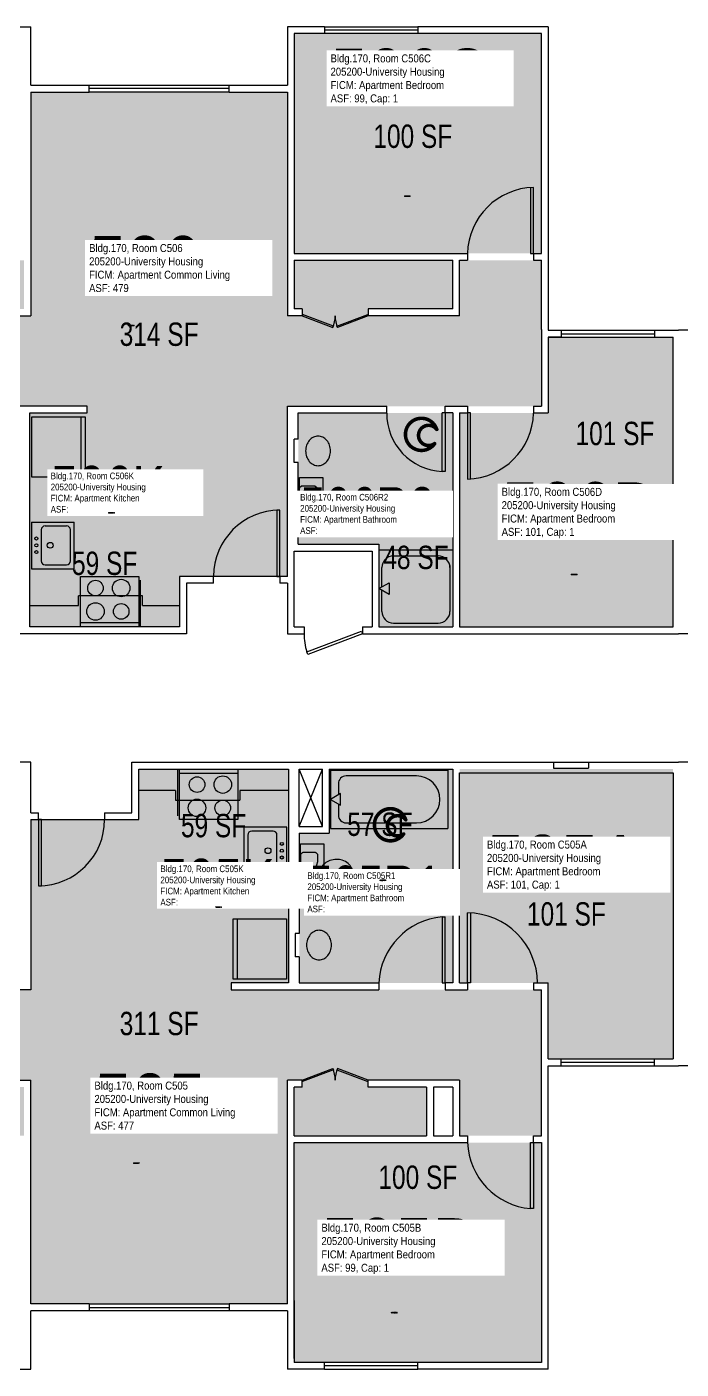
# Model space of a CAD drawing. Header units: inches. Extents: x -88 to 3164, y -86 to 1653.
# Drawn here: x 1676 to 2012, y -52 to 638 of the extents above; entities that cross this region are included whole.
import ezdxf
from ezdxf.enums import TextEntityAlignment as Align

# ---------------------------------------------------------------- set-up
doc = ezdxf.new("R2010")
doc.units = ezdxf.units.IN
doc.header["$LTSCALE"] = 10
doc.header["$MEASUREMENT"] = 0
doc.layers.get('0').update_dxf_attribs({"linetype": 'CONTINUOUS'})
for name, color, linetype in [('A-DOOR', 2, 'CONTINUOUS'), ('A-FLOR', 3, 'CONTINUOUS'), ('A-GLAZ', 1, 'CONTINUOUS'), ('A-IDEN-ICON', 4, 'CONTINUOUS'), ('A-IDEN-RNUM', 7, 'CONTINUOUS'), ('A-IDEN-SNUM', 4, 'CONTINUOUS'), ('A-IDEN-VNUM', 4, 'CONTINUOUS'), ('A-WALL', 5, 'CONTINUOUS'), ('AREA-TEXT', 3, 'CONTINUOUS'), ('P-SANR-FIXT', 2, 'CONTINUOUS'), ('Rooms-Category-Color', 7, 'CONTINUOUS'), ('Rooms-College-Color', 7, 'CONTINUOUS'), ('Rooms-Department-Color', 7, 'CONTINUOUS'), ('Rooms-Division-Color', 7, 'CONTINUOUS'), ('Rooms-Information', 7, 'CONTINUOUS')]:
    doc.layers.add(name, color=color, linetype=linetype)
doc.styles.add('CP_AREA', font='arial.ttf', dxfattribs={"height": 15})
doc.styles.add('CP_ROOMVNUMBER', font='arial.ttf', dxfattribs={"width": 0.85, "height": 0.075})
doc.styles.add('ROOMSNUMBER', font='TXT.SHX', dxfattribs={"height": 1})

# ---------------------------------------------------------------- blocks, each defined once
blk = doc.blocks.new('CPBATH')
at = {"color": 0, "linetype": 'ByBlock', "const_width": 0.0127}
for points in [[(0.0571, 0.0168, 0.861492), (-0.0551, 0, 1)], [(-0.0551, 0, 0.726902), (0.0487, -0.0337, 1)], [(0.0571, 0.0168, 0.729002), (-0.0084, -0.0042, 1)], [(-0.0084, -0.0042, 0.609468), (0.0487, -0.0337, 1)]]:
    blk.add_lwpolyline(points, format="xyb", dxfattribs=at)
at = {"color": 0, "linetype": 'ByBlock', "const_width": 0.00637}
for points in [[(0.0544, 0.0152, 1), (0.0599, 0.0184, 1)], [(0.0459, -0.0353, 1), (0.0515, -0.0321, 1)]]:
    blk.add_lwpolyline(points, format="xyb", close=True, dxfattribs=at)

msp = doc.modelspace()

# ---------------------------------------------------------------- hatches: boundary and pattern name
at = {"layer": 'Rooms-Category-Color', "true_color": 0x728ef3}
for points in [[(1813.61, 521.7), (1940.61, 521.7), (1940.61, 634.7), (1813.61, 634.7)], [(1940.61, 518.2), (1940.61, 443.2), (1810.11, 443.2), (1810.11, 355.7), (1754.61, 355.7), (1754.61, 439.7), (1707.1, 439.7), (1707.1, 443.2), (1547.61, 443.2), (1547.61, 518.2), (1589.61, 518.2), (1589.61, 489.7), (1636.61, 489.7), (1636.61, 493.2), (1593.11, 493.2), (1593.11, 518.2), (1674.61, 518.2), (1674.61, 493.2), (1670.61, 493.2), (1670.61, 489.7), (1678.11, 489.7), (1678.11, 604.7), (1810.11, 604.7), (1810.11, 489.7), (1817.61, 489.7), (1817.61, 493.2), (1813.61, 493.2), (1813.61, 518.2), (1895.11, 518.2), (1895.11, 493.2), (1851.61, 493.2), (1851.61, 489.7), (1898.61, 489.7), (1898.61, 518.2)], [(1944.11, 478.7), (2008.36, 478.7), (2008.36, 329.7), (1898.61, 329.7), (1898.61, 439.7), (1944.11, 439.7)], [(1677.61, 439.7), (1754.61, 439.7), (1754.61, 329.7), (1677.61, 329.7)], [(1895.11, 439.7), (1815.61, 439.7), (1815.61, 372.2), (1857.11, 372.2), (1857.11, 329.7), (1895.11, 329.7)], [(1733.61, 256.7), (1810.61, 256.7), (1810.61, 146.7), (1733.61, 146.7)], [(1831.61, 256.7), (1895.11, 256.7), (1895.11, 146.7), (1816.11, 146.7), (1816.11, 223.7), (1831.61, 223.7)], [(1898.61, 256.7), (2008.36, 256.7), (2008.36, 107.7), (1944.11, 107.7), (1944.11, 146.7), (1898.61, 146.7)], [(1547.61, 68.2), (1547.61, 143.2), (1678.11, 143.2), (1678.11, 230.7), (1733.61, 230.7), (1733.61, 146.7), (1781.12, 146.7), (1781.12, 143.2), (1940.61, 143.2), (1940.61, 68.2), (1898.61, 68.2), (1898.61, 96.7), (1851.61, 96.7), (1851.61, 93.2), (1881.61, 93.2), (1881.61, 68.2), (1813.61, 68.2), (1813.61, 93.2), (1817.61, 93.2), (1817.61, 96.7), (1810.11, 96.7), (1810.11, -18.3), (1678.11, -18.3), (1678.11, 96.7), (1670.61, 96.7), (1670.61, 93.2), (1674.61, 93.2), (1674.61, 68.2), (1593.11, 68.2), (1593.11, 93.2), (1636.61, 93.2), (1636.61, 96.7), (1589.61, 96.7), (1589.61, 68.2)], [(1813.61, 64.7), (1940.61, 64.7), (1940.61, -48.3), (1813.61, -48.3)]]:
    msp.add_hatch(color=171, dxfattribs=at).paths.add_polyline_path(points)
at = {"layer": 'Rooms-College-Color', "true_color": 0xadadad}
for points in [[(1813.61, 521.7), (1940.61, 521.7), (1940.61, 634.7), (1813.61, 634.7)], [(1940.61, 518.2), (1940.61, 443.2), (1810.11, 443.2), (1810.11, 355.7), (1754.61, 355.7), (1754.61, 439.7), (1707.1, 439.7), (1707.1, 443.2), (1547.61, 443.2), (1547.61, 518.2), (1589.61, 518.2), (1589.61, 489.7), (1636.61, 489.7), (1636.61, 493.2), (1593.11, 493.2), (1593.11, 518.2), (1674.61, 518.2), (1674.61, 493.2), (1670.61, 493.2), (1670.61, 489.7), (1678.11, 489.7), (1678.11, 604.7), (1810.11, 604.7), (1810.11, 489.7), (1817.61, 489.7), (1817.61, 493.2), (1813.61, 493.2), (1813.61, 518.2), (1895.11, 518.2), (1895.11, 493.2), (1851.61, 493.2), (1851.61, 489.7), (1898.61, 489.7), (1898.61, 518.2)], [(1944.11, 478.7), (2008.36, 478.7), (2008.36, 329.7), (1898.61, 329.7), (1898.61, 439.7), (1944.11, 439.7)], [(1677.61, 439.7), (1754.61, 439.7), (1754.61, 329.7), (1677.61, 329.7)], [(1895.11, 439.7), (1815.61, 439.7), (1815.61, 372.2), (1857.11, 372.2), (1857.11, 329.7), (1895.11, 329.7)], [(1733.61, 256.7), (1810.61, 256.7), (1810.61, 146.7), (1733.61, 146.7)], [(1831.61, 256.7), (1895.11, 256.7), (1895.11, 146.7), (1816.11, 146.7), (1816.11, 223.7), (1831.61, 223.7)], [(1898.61, 256.7), (2008.36, 256.7), (2008.36, 107.7), (1944.11, 107.7), (1944.11, 146.7), (1898.61, 146.7)], [(1547.61, 68.2), (1547.61, 143.2), (1678.11, 143.2), (1678.11, 230.7), (1733.61, 230.7), (1733.61, 146.7), (1781.12, 146.7), (1781.12, 143.2), (1940.61, 143.2), (1940.61, 68.2), (1898.61, 68.2), (1898.61, 96.7), (1851.61, 96.7), (1851.61, 93.2), (1881.61, 93.2), (1881.61, 68.2), (1813.61, 68.2), (1813.61, 93.2), (1817.61, 93.2), (1817.61, 96.7), (1810.11, 96.7), (1810.11, -18.3), (1678.11, -18.3), (1678.11, 96.7), (1670.61, 96.7), (1670.61, 93.2), (1674.61, 93.2), (1674.61, 68.2), (1593.11, 68.2), (1593.11, 93.2), (1636.61, 93.2), (1636.61, 96.7), (1589.61, 96.7), (1589.61, 68.2)], [(1813.61, 64.7), (1940.61, 64.7), (1940.61, -48.3), (1813.61, -48.3)]]:
    msp.add_hatch(color=253, dxfattribs=at).paths.add_polyline_path(points)
at = {"layer": 'Rooms-Department-Color', "true_color": 0x604aed}
for points in [[(1813.61, 521.7), (1940.61, 521.7), (1940.61, 634.7), (1813.61, 634.7)], [(1940.61, 518.2), (1940.61, 443.2), (1810.11, 443.2), (1810.11, 355.7), (1754.61, 355.7), (1754.61, 439.7), (1707.1, 439.7), (1707.1, 443.2), (1547.61, 443.2), (1547.61, 518.2), (1589.61, 518.2), (1589.61, 489.7), (1636.61, 489.7), (1636.61, 493.2), (1593.11, 493.2), (1593.11, 518.2), (1674.61, 518.2), (1674.61, 493.2), (1670.61, 493.2), (1670.61, 489.7), (1678.11, 489.7), (1678.11, 604.7), (1810.11, 604.7), (1810.11, 489.7), (1817.61, 489.7), (1817.61, 493.2), (1813.61, 493.2), (1813.61, 518.2), (1895.11, 518.2), (1895.11, 493.2), (1851.61, 493.2), (1851.61, 489.7), (1898.61, 489.7), (1898.61, 518.2)], [(1944.11, 478.7), (2008.36, 478.7), (2008.36, 329.7), (1898.61, 329.7), (1898.61, 439.7), (1944.11, 439.7)], [(1677.61, 439.7), (1754.61, 439.7), (1754.61, 329.7), (1677.61, 329.7)], [(1895.11, 439.7), (1815.61, 439.7), (1815.61, 372.2), (1857.11, 372.2), (1857.11, 329.7), (1895.11, 329.7)], [(1733.61, 256.7), (1810.61, 256.7), (1810.61, 146.7), (1733.61, 146.7)], [(1831.61, 256.7), (1895.11, 256.7), (1895.11, 146.7), (1816.11, 146.7), (1816.11, 223.7), (1831.61, 223.7)], [(1898.61, 256.7), (2008.36, 256.7), (2008.36, 107.7), (1944.11, 107.7), (1944.11, 146.7), (1898.61, 146.7)], [(1547.61, 68.2), (1547.61, 143.2), (1678.11, 143.2), (1678.11, 230.7), (1733.61, 230.7), (1733.61, 146.7), (1781.12, 146.7), (1781.12, 143.2), (1940.61, 143.2), (1940.61, 68.2), (1898.61, 68.2), (1898.61, 96.7), (1851.61, 96.7), (1851.61, 93.2), (1881.61, 93.2), (1881.61, 68.2), (1813.61, 68.2), (1813.61, 93.2), (1817.61, 93.2), (1817.61, 96.7), (1810.11, 96.7), (1810.11, -18.3), (1678.11, -18.3), (1678.11, 96.7), (1670.61, 96.7), (1670.61, 93.2), (1674.61, 93.2), (1674.61, 68.2), (1593.11, 68.2), (1593.11, 93.2), (1636.61, 93.2), (1636.61, 96.7), (1589.61, 96.7), (1589.61, 68.2)], [(1813.61, 64.7), (1940.61, 64.7), (1940.61, -48.3), (1813.61, -48.3)]]:
    msp.add_hatch(color=173, dxfattribs=at).paths.add_polyline_path(points)
at = {"layer": 'Rooms-Division-Color', "true_color": 0x604aed}
for points in [[(1813.61, 521.7), (1940.61, 521.7), (1940.61, 634.7), (1813.61, 634.7)], [(1940.61, 518.2), (1940.61, 443.2), (1810.11, 443.2), (1810.11, 355.7), (1754.61, 355.7), (1754.61, 439.7), (1707.1, 439.7), (1707.1, 443.2), (1547.61, 443.2), (1547.61, 518.2), (1589.61, 518.2), (1589.61, 489.7), (1636.61, 489.7), (1636.61, 493.2), (1593.11, 493.2), (1593.11, 518.2), (1674.61, 518.2), (1674.61, 493.2), (1670.61, 493.2), (1670.61, 489.7), (1678.11, 489.7), (1678.11, 604.7), (1810.11, 604.7), (1810.11, 489.7), (1817.61, 489.7), (1817.61, 493.2), (1813.61, 493.2), (1813.61, 518.2), (1895.11, 518.2), (1895.11, 493.2), (1851.61, 493.2), (1851.61, 489.7), (1898.61, 489.7), (1898.61, 518.2)], [(1944.11, 478.7), (2008.36, 478.7), (2008.36, 329.7), (1898.61, 329.7), (1898.61, 439.7), (1944.11, 439.7)], [(1677.61, 439.7), (1754.61, 439.7), (1754.61, 329.7), (1677.61, 329.7)], [(1895.11, 439.7), (1815.61, 439.7), (1815.61, 372.2), (1857.11, 372.2), (1857.11, 329.7), (1895.11, 329.7)], [(1733.61, 256.7), (1810.61, 256.7), (1810.61, 146.7), (1733.61, 146.7)], [(1831.61, 256.7), (1895.11, 256.7), (1895.11, 146.7), (1816.11, 146.7), (1816.11, 223.7), (1831.61, 223.7)], [(1898.61, 256.7), (2008.36, 256.7), (2008.36, 107.7), (1944.11, 107.7), (1944.11, 146.7), (1898.61, 146.7)], [(1547.61, 68.2), (1547.61, 143.2), (1678.11, 143.2), (1678.11, 230.7), (1733.61, 230.7), (1733.61, 146.7), (1781.12, 146.7), (1781.12, 143.2), (1940.61, 143.2), (1940.61, 68.2), (1898.61, 68.2), (1898.61, 96.7), (1851.61, 96.7), (1851.61, 93.2), (1881.61, 93.2), (1881.61, 68.2), (1813.61, 68.2), (1813.61, 93.2), (1817.61, 93.2), (1817.61, 96.7), (1810.11, 96.7), (1810.11, -18.3), (1678.11, -18.3), (1678.11, 96.7), (1670.61, 96.7), (1670.61, 93.2), (1674.61, 93.2), (1674.61, 68.2), (1593.11, 68.2), (1593.11, 93.2), (1636.61, 93.2), (1636.61, 96.7), (1589.61, 96.7), (1589.61, 68.2)], [(1813.61, 64.7), (1940.61, 64.7), (1940.61, -48.3), (1813.61, -48.3)]]:
    msp.add_hatch(color=173, dxfattribs=at).paths.add_polyline_path(points)

# ---------------------------------------------------------------- linework, layer by layer
at = {"layer": 'A-DOOR'}
for p, q in [((1935.11, 555.7), (1935.11, 521.7)), ((1936.61, 521.7), (1936.61, 555.7)), ((1935.11, 521.7), (1936.61, 521.7)), ((1817.86, 490.36), (1817.61, 489.7)), ((1833.74, 484.27), (1817.86, 490.36)), ((1835.48, 484.27), (1851.36, 490.36)), ((1851.36, 490.36), (1851.61, 489.7)), ((1817.61, 489.7), (1833.48, 483.61)), ((1833.48, 483.61), (1833.74, 484.27)), ((1835.74, 483.61), (1835.48, 484.27)), ((1851.61, 489.7), (1835.74, 483.61)), ((1891.11, 439.7), (1889.61, 439.7)), ((1889.61, 409.7), (1889.61, 439.7)), ((1891.11, 439.7), (1891.11, 409.7)), ((1904.11, 439.7), (1902.61, 439.7)), ((1902.61, 439.7), (1902.61, 405.7)), ((1904.11, 405.7), (1904.11, 439.7)), ((1891.11, 409.7), (1889.61, 409.7)), ((1804.61, 389.7), (1804.61, 355.7)), ((1806.11, 389.7), (1804.61, 389.7)), ((1806.11, 355.7), (1806.11, 389.7)), ((1806.11, 355.7), (1772.11, 355.7)), ((1804.61, 355.7), (1806.11, 355.7)), ((1820.04, 316.93), (1848.11, 327.52)), ((1848.61, 326.2), (1820.54, 315.61)), ((1848.11, 327.52), (1848.61, 326.2)), ((1820.54, 315.61), (1820.04, 316.93)), ((1682.11, 230.7), (1682.11, 196.7)), ((1683.61, 230.7), (1682.11, 230.7)), ((1682.11, 230.7), (1716.11, 230.7)), ((1683.61, 196.7), (1683.61, 230.7)), ((1682.11, 196.7), (1683.61, 196.7)), ((1889.61, 180.7), (1891.11, 180.7)), ((1889.61, 180.7), (1889.61, 146.7)), ((1891.11, 146.7), (1891.11, 180.7)), ((1902.61, 146.7), (1902.61, 182.7)), ((1904.11, 182.7), (1904.11, 146.7)), ((1889.61, 146.7), (1891.11, 146.7)), ((1904.11, 146.7), (1902.61, 146.7)), ((1817.61, 96.7), (1833.48, 102.78)), ((1817.86, 96.04), (1817.61, 96.7)), ((1833.74, 102.12), (1817.86, 96.04)), ((1833.48, 102.78), (1833.74, 102.12)), ((1835.74, 102.78), (1835.48, 102.12)), ((1835.48, 102.12), (1851.36, 96.04)), ((1851.61, 96.7), (1835.74, 102.78)), ((1851.36, 96.04), (1851.61, 96.7)), ((1935.11, 30.7), (1935.11, 64.7)), ((1935.11, 64.7), (1936.61, 64.7)), ((1936.61, 64.7), (1936.61, 30.7)), ((1936.61, 30.7), (1935.11, 30.7))]:
    msp.add_line(p, q, dxfattribs=at)
for centre, radius, start, end in [((1937.57, 520.74), 34.97, 91.57576, 178.42424), ((1817.61, 489.7), 17, 339.02254, 360), ((1851.61, 489.7), 17, 180, 200.97746), ((1890.88, 439.44), 29.77, 179.51034, 267.55206), ((1901.65, 440.66), 34.97, 271.57576, 358.42424), ((1806.11, 355.7), 34, 90, 180), ((1845.8, 325.83), 27.2, 179.22408, 199.05218), ((1682.11, 230.7), 34, 270, 360), ((1892.71, 145.2), 35.64, 94.99827, 177.58607), ((1902.61, 146.7), 36, 360, 90), ((1817.61, 96.7), 17, 360, 20.97746), ((1851.61, 96.7), 17, 159.02254, 180), ((1938.25, 66.23), 35.67, 182.4645, 264.95117)]:
    msp.add_arc(centre, radius, start, end, dxfattribs=at)
at = {"layer": 'A-FLOR'}
for p, q in [((1816.11, 227.2), (1828.11, 256.7)), ((1828.11, 227.2), (1816.11, 256.7))]:
    msp.add_line(p, q, dxfattribs=at)
at = {"layer": 'A-GLAZ'}
for p, q in [((1829.11, 638.2), (1877.11, 638.2)), ((1877.11, 636.45), (1829.11, 636.45)), ((1877.11, 634.7), (1829.11, 634.7)), ((1708.11, 608.2), (1780.11, 608.2)), ((1780.11, 606.45), (1708.11, 606.45)), ((1780.11, 604.7), (1708.11, 604.7)), ((1950.86, 482.2), (1998.86, 482.2)), ((1950.86, 480.45), (1998.86, 480.45)), ((1950.86, 478.7), (1998.86, 478.7)), ((1950.86, 107.7), (1998.86, 107.7)), ((1950.86, 105.95), (1998.86, 105.95)), ((1950.86, 104.2), (1998.86, 104.2)), ((1708.11, -18.3), (1780.11, -18.3)), ((1708.11, -20.05), (1780.11, -20.05)), ((1780.11, -21.8), (1708.11, -21.8)), ((1877.11, -48.3), (1829.11, -48.3)), ((1877.11, -50.05), (1829.11, -50.05)), ((1829.11, -51.8), (1877.11, -51.8))]:
    msp.add_line(p, q, dxfattribs=at)
at = {"layer": 'A-WALL'}
for p, q in [((1659.11, 638.2), (1678.11, 638.2)), ((1678.11, 608.2), (1678.11, 638.2)), ((1829.11, 638.2), (1810.11, 638.2)), ((1810.11, 638.2), (1810.11, 608.2)), ((1829.11, 638.2), (1829.11, 634.7)), ((1944.11, 638.2), (1877.11, 638.2)), ((1877.11, 638.2), (1877.11, 634.7)), ((1944.11, 638.2), (1944.11, 482.2)), ((1829.11, 634.7), (1813.61, 634.7)), ((1813.61, 634.7), (1813.61, 602.95)), ((1940.61, 634.7), (1877.11, 634.7)), ((1940.61, 521.7), (1940.61, 634.7)), ((1678.11, 608.2), (1708.11, 608.2)), ((1708.11, 604.7), (1708.11, 608.2)), ((1780.11, 608.2), (1810.11, 608.2)), ((1780.11, 604.7), (1780.11, 608.2)), ((1678.11, 604.7), (1708.11, 604.7)), ((1678.11, 604.7), (1678.11, 489.7)), ((1780.11, 604.7), (1810.11, 604.7)), ((1810.11, 604.7), (1810.11, 489.7)), ((1813.61, 602.95), (1813.61, 521.7)), ((1813.61, 521.7), (1902.61, 521.7)), ((1813.61, 518.2), (1813.61, 493.2)), ((1813.61, 518.2), (1895.11, 518.2)), ((1895.11, 493.2), (1895.11, 518.2)), ((1898.61, 518.2), (1902.61, 518.2)), ((1898.61, 489.7), (1898.61, 518.2)), ((1902.61, 521.7), (1902.61, 518.2)), ((1936.61, 521.7), (1940.61, 521.7)), ((1936.61, 521.7), (1936.61, 518.2)), ((1936.61, 518.2), (1940.61, 518.2)), ((1940.61, 482.7), (1940.61, 518.2)), ((1817.61, 493.2), (1813.61, 493.2)), ((1817.61, 493.2), (1817.61, 489.7)), ((1851.61, 493.2), (1851.61, 489.7)), ((1895.11, 493.2), (1851.61, 493.2)), ((1670.61, 489.7), (1678.11, 489.7)), ((1817.61, 489.7), (1810.11, 489.7)), ((1898.61, 489.7), (1851.61, 489.7)), ((1940.61, 482.7), (1940.61, 443.2)), ((1944.11, 482.2), (1950.86, 482.2)), ((1950.86, 478.7), (1944.11, 478.7)), ((1944.11, 478.7), (1950.86, 478.7)), ((1944.11, 478.7), (1944.11, 439.7)), ((1950.86, 482.2), (1950.86, 478.7)), ((1998.86, 482.2), (2011.11, 482.2)), ((1998.86, 482.2), (1998.86, 478.7)), ((1998.86, 478.7), (2008.36, 478.7)), ((2008.36, 329.7), (2008.36, 478.7)), ((2023.36, 482.2), (2011.11, 482.2)), ((1677.61, 443.2), (1631.11, 443.2)), ((1707.1, 443.2), (1677.61, 443.2)), ((1707.1, 439.7), (1707.1, 443.2)), ((1810.11, 443.2), (1861.11, 443.2)), ((1810.11, 355.7), (1810.11, 443.2)), ((1861.11, 439.7), (1861.11, 443.2)), ((1891.11, 443.2), (1902.61, 443.2)), ((1891.11, 439.7), (1891.11, 443.2)), ((1891.11, 439.7), (1891.11, 443.2)), ((1902.61, 443.2), (1902.61, 439.7)), ((1936.61, 443.2), (1936.61, 439.7)), ((1936.61, 443.2), (1940.61, 443.2)), ((1677.61, 329.7), (1677.61, 439.7)), ((1677.61, 439.7), (1707.1, 439.7)), ((1815.61, 426.2), (1815.61, 439.7)), ((1815.61, 439.7), (1861.11, 439.7)), ((1895.11, 439.7), (1891.11, 439.7)), ((1895.11, 439.7), (1895.11, 329.7)), ((1898.61, 439.7), (1902.61, 439.7)), ((1898.61, 439.7), (1898.61, 329.7)), ((1936.61, 439.7), (1944.11, 439.7)), ((1815.61, 426.2), (1813.61, 426.2)), ((1813.61, 414.2), (1813.61, 426.2)), ((1815.61, 414.2), (1813.61, 414.2)), ((1815.61, 372.2), (1815.61, 414.2)), ((1813.61, 329.7), (1813.61, 368.7)), ((1813.61, 368.7), (1853.61, 368.7)), ((1815.61, 372.2), (1857.11, 372.2)), ((1853.61, 368.7), (1853.61, 329.7)), ((1857.11, 372.2), (1857.11, 329.7)), ((1772.11, 355.7), (1754.61, 355.7)), ((1754.61, 355.7), (1754.61, 329.7)), ((1772.11, 352.2), (1758.11, 352.2)), ((1758.11, 352.2), (1758.11, 326.2)), ((1772.11, 352.2), (1772.11, 355.7)), ((1806.11, 355.7), (1806.11, 352.2)), ((1810.11, 355.7), (1806.11, 355.7)), ((1810.11, 352.2), (1806.11, 352.2)), ((1810.11, 352.2), (1810.11, 326.2)), ((1758.11, 326.2), (1477.11, 326.2)), ((1754.61, 329.7), (1677.61, 329.7)), ((1810.11, 326.2), (1818.61, 326.2)), ((1813.61, 329.7), (1818.61, 329.7)), ((1818.61, 329.7), (1818.61, 326.2)), ((1848.61, 329.7), (1853.61, 329.7)), ((1848.61, 329.7), (1848.61, 326.2)), ((1848.61, 326.2), (2011.11, 326.2)), ((1857.11, 329.7), (1895.11, 329.7)), ((1898.61, 329.7), (2008.36, 329.7)), ((2292.11, 326.2), (2011.11, 326.2)), ((1678.11, 260.2), (1669.61, 260.2)), ((1678.11, 234.2), (1678.11, 260.2)), ((1730.11, 234.2), (1730.11, 260.2)), ((1730.11, 260.2), (1946.86, 260.2)), ((1733.61, 256.7), (1810.61, 256.7)), ((1733.61, 230.7), (1733.61, 256.7)), ((1810.61, 256.7), (1810.61, 146.7)), ((1816.11, 256.7), (1828.11, 256.7)), ((1816.11, 227.2), (1816.11, 256.7)), ((1828.11, 227.2), (1828.11, 256.7)), ((1831.61, 256.7), (1895.11, 256.7)), ((1831.61, 256.7), (1831.61, 223.7)), ((1895.11, 256.7), (1895.11, 146.7)), ((1946.86, 260.2), (1964.86, 260.2)), ((1946.86, 260.2), (1946.86, 257.2)), ((1946.86, 257.2), (1964.86, 257.2)), ((1964.86, 260.2), (2011.11, 260.2)), ((1964.86, 260.2), (1964.86, 257.2)), ((2057.36, 260.2), (2011.11, 260.2)), ((1898.61, 254.7), (2008.36, 254.7)), ((1898.61, 146.7), (1898.61, 254.7)), ((2008.36, 254.7), (2008.36, 107.7)), ((1678.11, 234.2), (1682.11, 234.2)), ((1678.11, 230.7), (1678.11, 143.2)), ((1678.11, 230.7), (1682.11, 230.7)), ((1682.11, 230.7), (1682.11, 234.2)), ((1716.11, 234.2), (1730.11, 234.2)), ((1716.11, 234.2), (1716.11, 230.7)), ((1716.11, 230.7), (1733.61, 230.7)), ((1816.11, 227.2), (1828.11, 227.2)), ((1816.11, 223.7), (1831.61, 223.7)), ((1816.11, 223.7), (1816.11, 172.2)), ((1816.11, 172.2), (1814.1, 172.2)), ((1814.1, 172.2), (1814.1, 160.2)), ((1816.11, 160.2), (1814.1, 160.2)), ((1816.11, 160.2), (1816.11, 146.7)), ((1781.12, 146.7), (1781.12, 143.2)), ((1810.61, 146.7), (1781.12, 146.7)), ((1816.11, 146.7), (1857.11, 146.7)), ((1833.73, 146.7), (1853.11, 146.7)), ((1857.11, 146.7), (1857.11, 143.2)), ((1891.11, 146.7), (1891.11, 143.2)), ((1895.11, 146.7), (1891.11, 146.7)), ((1898.61, 146.7), (1902.61, 146.7)), ((1902.61, 146.7), (1902.61, 143.2)), ((1902.61, 146.7), (1902.61, 143.2)), ((1936.61, 146.7), (1936.61, 143.2)), ((1936.61, 146.7), (1944.11, 146.7)), ((1944.11, 107.7), (1944.11, 146.7)), ((1678.11, 143.2), (1627.11, 143.2)), ((1781.12, 143.2), (1810.61, 143.2)), ((1810.61, 143.2), (1857.11, 143.2)), ((1891.11, 143.2), (1902.61, 143.2)), ((1936.61, 143.2), (1940.61, 143.2)), ((1940.61, 104.2), (1940.61, 143.2)), ((1940.61, 68.2), (1940.61, 104.2)), ((1944.11, 107.7), (1950.86, 107.7)), ((1944.11, -51.8), (1944.11, 104.2)), ((1944.11, 104.2), (1950.86, 104.2)), ((1950.86, 104.2), (1950.86, 107.7)), ((1998.86, 107.7), (2008.36, 107.7)), ((1998.86, 104.2), (1998.86, 107.7)), ((1998.86, 104.2), (2011.11, 104.2)), ((2023.36, 104.2), (2011.11, 104.2)), ((1670.61, 96.7), (1678.11, 96.7)), ((1678.11, -18.3), (1678.11, 96.7)), ((1817.61, 96.7), (1810.11, 96.7)), ((1810.11, -18.3), (1810.11, 96.7)), ((1817.61, 93.2), (1817.61, 96.7)), ((1851.61, 93.2), (1851.61, 96.7)), ((1898.61, 96.7), (1851.61, 96.7)), ((1898.61, 96.7), (1898.61, 68.2)), ((1817.61, 93.2), (1813.61, 93.2)), ((1813.61, 68.2), (1813.61, 93.2)), ((1881.61, 93.2), (1851.61, 93.2)), ((1881.61, 93.2), (1881.61, 68.2)), ((1885.11, 93.2), (1885.11, 68.2)), ((1895.11, 93.2), (1885.11, 93.2)), ((1895.11, 93.2), (1895.11, 68.2)), ((1813.61, 68.2), (1881.61, 68.2)), ((1813.61, 64.7), (1902.61, 64.7)), ((1813.61, -16.55), (1813.61, 64.7)), ((1885.11, 68.2), (1895.11, 68.2)), ((1898.61, 68.2), (1902.61, 68.2)), ((1902.61, 68.2), (1902.61, 64.7)), ((1936.61, 68.2), (1940.61, 68.2)), ((1936.61, 64.7), (1936.61, 68.2)), ((1936.61, 64.7), (1940.61, 64.7)), ((1940.61, 64.7), (1940.61, -48.3)), ((1708.11, -18.3), (1678.11, -18.3)), ((1708.11, -18.3), (1708.11, -21.8)), ((1810.11, -18.3), (1780.11, -18.3)), ((1780.11, -18.3), (1780.11, -21.8)), ((1813.61, -16.55), (1813.61, -48.3)), ((1813.61, -46.3), (1813.61, -16.55)), ((1708.11, -21.8), (1678.11, -21.8)), ((1678.11, -51.8), (1678.11, -21.8)), ((1810.11, -21.8), (1780.11, -21.8)), ((1810.11, -21.8), (1810.11, -51.8)), ((1659.11, -51.8), (1678.11, -51.8)), ((1829.11, -51.8), (1810.11, -51.8)), ((1829.11, -48.3), (1813.61, -48.3)), ((1829.11, -51.8), (1829.11, -48.3)), ((1940.61, -48.3), (1877.11, -48.3)), ((1877.11, -51.8), (1877.11, -48.3)), ((1944.11, -51.8), (1877.11, -51.8))]:
    msp.add_line(p, q, dxfattribs=at)
at = {"layer": 'P-SANR-FIXT'}
for p, q in [((1678.61, 437.7), (1706.11, 437.7)), ((1678.61, 406.7), (1678.61, 437.7)), ((1703.86, 437.7), (1703.86, 406.7)), ((1706.11, 437.7), (1706.11, 406.7)), ((1706.11, 406.7), (1678.61, 406.7)), ((1816.23, 406.61), (1828.23, 406.61)), ((1816.23, 376.61), (1816.23, 406.61)), ((1816.23, 382.2), (1816.23, 401.02)), ((1816.36, 401.32), (1817.11, 402.07)), ((1817.41, 402.2), (1824.23, 402.2)), ((1824.23, 402.2), (1825.11, 401.32)), ((1825.23, 401.02), (1825.23, 397.76)), ((1828.23, 406.61), (1828.23, 376.61)), ((1824.23, 394.14), (1824.23, 389.26)), ((1825.22, 397.64), (1824.25, 394.25)), ((1824.25, 389.14), (1825.22, 385.75)), ((1678.51, 383.65), (1678.51, 359.65)), ((1678.51, 383.65), (1700.51, 383.65)), ((1683.51, 379.65), (1683.51, 363.65)), ((1685.51, 381.65), (1696.51, 381.65)), ((1698.51, 363.65), (1698.51, 379.65)), ((1700.51, 359.65), (1700.51, 383.65)), ((1817.11, 381.32), (1816.23, 382.2)), ((1824.06, 381.2), (1817.41, 381.2)), ((1825.23, 382.2), (1824.36, 381.32)), ((1825.23, 385.64), (1825.23, 382.2)), ((1828.23, 376.61), (1816.23, 376.61)), ((1895.11, 369.2), (1857.11, 369.2)), ((1864.61, 366.23), (1887.61, 366.23)), ((1678.51, 359.65), (1700.51, 359.65)), ((1685.51, 361.65), (1696.51, 361.65)), ((1858.61, 350.34), (1858.61, 360.23)), ((1893.61, 361.23), (1893.61, 337.73)), ((1703.61, 355.7), (1733.61, 355.7)), ((1703.61, 329.7), (1703.61, 355.7)), ((1733.61, 355.7), (1733.61, 329.7)), ((1734.61, 329.7), (1734.61, 353.7)), ((1857.11, 349.48), (1862.31, 352.48)), ((1862.31, 352.48), (1862.31, 346.48)), ((1702.68, 340.77), (1702.68, 345.7)), ((1735.61, 345.7), (1702.68, 345.7)), ((1735.61, 340.77), (1735.61, 345.7)), ((1862.31, 346.48), (1857.11, 349.48)), ((1858.61, 337.73), (1858.61, 348.61)), ((1677.61, 340.77), (1702.68, 340.77)), ((1735.61, 340.77), (1754.61, 340.77)), ((1733.61, 331.77), (1703.61, 331.77)), ((1864.61, 331.73), (1887.61, 331.73)), ((1753.61, 256.7), (1753.61, 232.7)), ((1754.61, 230.7), (1754.61, 256.7)), ((1784.61, 256.7), (1784.61, 230.7)), ((1832.23, 256.07), (1892.48, 256.07)), ((1832.23, 256.07), (1832.23, 226.07)), ((1892.48, 256.07), (1892.48, 226.07)), ((1754.61, 254.62), (1784.61, 254.62)), ((1836.25, 249.11), (1836.25, 243.39)), ((1876.42, 253.12), (1840.27, 253.12)), ((1752.61, 245.63), (1733.61, 245.63)), ((1752.61, 245.63), (1752.61, 240.7)), ((1785.54, 245.63), (1785.54, 240.7)), ((1810.61, 245.63), (1785.54, 245.63)), ((1837.43, 244.07), (1832.23, 241.07)), ((1837.43, 238.07), (1837.43, 244.07)), ((1752.61, 240.7), (1785.54, 240.7)), ((1832.23, 241.07), (1837.43, 238.07)), ((1836.25, 238.75), (1836.25, 233.04)), ((1784.61, 230.7), (1754.61, 230.7)), ((1840.27, 229.02), (1876.42, 229.02)), ((1809.7, 226.74), (1787.7, 226.74)), ((1787.7, 226.74), (1787.7, 202.74)), ((1789.7, 222.74), (1789.7, 206.74)), ((1802.7, 224.74), (1791.7, 224.74)), ((1804.7, 206.74), (1804.7, 222.74)), ((1809.7, 202.74), (1809.7, 226.74)), ((1832.23, 226.07), (1892.48, 226.07)), ((1816.73, 188.28), (1816.73, 218.28)), ((1816.73, 218.28), (1828.73, 218.28)), ((1828.73, 218.28), (1828.73, 188.28)), ((1817.61, 213.57), (1816.73, 212.7)), ((1816.73, 212.7), (1816.73, 193.87)), ((1824.56, 213.7), (1817.91, 213.7)), ((1824.75, 205.75), (1825.73, 209.2)), ((1825.73, 212.7), (1824.86, 213.57)), ((1825.73, 209.2), (1825.73, 212.7)), ((1809.7, 202.74), (1787.7, 202.74)), ((1802.7, 204.74), (1791.7, 204.74)), ((1824.73, 200.76), (1824.73, 205.64)), ((1825.73, 197.2), (1824.75, 200.64)), ((1816.86, 193.57), (1817.73, 192.7)), ((1824.73, 192.7), (1825.61, 193.57)), ((1825.73, 193.87), (1825.73, 197.2)), ((1828.73, 188.28), (1816.73, 188.28)), ((1817.73, 192.7), (1824.73, 192.7)), ((1782.11, 179.7), (1809.61, 179.7)), ((1782.11, 148.7), (1782.11, 179.7)), ((1784.36, 148.7), (1784.36, 179.7)), ((1809.61, 179.7), (1809.61, 148.7)), ((1809.61, 148.7), (1782.11, 148.7))]:
    msp.add_line(p, q, dxfattribs=at)
for centre, radius in [((1681.01, 375.2), 0.791), ((1688.14, 371.7), 1.5), ((1681.01, 371.7), 0.791), ((1681.01, 368.2), 0.791), ((1711.39, 349.7), 4), ((1724.61, 349.7), 4.5), ((1711.39, 337.7), 4.5), ((1724.61, 337.7), 4), ((1763.61, 248.69), 4), ((1776.83, 248.69), 4.5), ((1763.61, 236.7), 4.5), ((1776.83, 236.7), 4), ((1800.08, 214.7), 1.5), ((1807.2, 218.2), 0.791), ((1807.2, 214.7), 0.791), ((1807.2, 211.2), 0.791)]:
    msp.add_circle(centre, radius, dxfattribs=at)
for centre, radius, start, end in [((1828.44, 420.2), 9, 160.77064, 180), ((1827.16, 420.64), 7.65, 139.89909, 160.77064), ((1826.35, 421.32), 6.59, 116.19159, 139.89909), ((1825.83, 422.38), 5.42, 90, 116.19159), ((1825.83, 422.38), 5.42, 63.80841, 90), ((1825.32, 421.32), 6.59, 40.10091, 63.80841), ((1824.51, 420.64), 7.65, 19.22936, 40.10091), ((1823.23, 420.2), 9, 360, 19.22936), ((1828.44, 420.2), 9, 180, 199.22936), ((1827.16, 419.75), 7.65, 199.22936, 220.10091), ((1826.35, 419.07), 6.59, 220.10091, 243.80841), ((1825.32, 419.07), 6.59, 296.19159, 319.89909), ((1824.51, 419.75), 7.65, 319.89909, 340.77064), ((1823.23, 420.2), 9, 340.77064, 360), ((1825.83, 418.02), 5.42, 243.80841, 270), ((1825.83, 418.02), 5.42, 270, 296.19159), ((1816.65, 401.02), 0.418, 135, 180), ((1817.41, 401.78), 0.418, 90, 135), ((1824.82, 401.02), 0.418, 360, 45), ((1824.65, 394.14), 0.418, 164.0546, 180), ((1832.04, 391.7), 5.8, 153.29881, 180), ((1833.34, 391.04), 7.26, 129.47246, 153.29881), ((1834.18, 390.02), 8.59, 108.83538, 129.47246), ((1834.73, 388.4), 10.29, 90, 108.83538), ((1834.73, 388.4), 10.29, 71.16462, 90), ((1835.28, 390.02), 8.59, 50.52754, 71.16462), ((1836.13, 391.04), 7.26, 26.70119, 50.52754), ((1837.43, 391.7), 5.8, 360, 26.70119), ((1824.65, 389.26), 0.418, 180, 195.9454), ((1832.04, 391.7), 5.8, 180, 206.70119), ((1833.34, 392.35), 7.26, 206.70119, 230.52754), ((1834.18, 393.38), 8.59, 230.52754, 251.16462), ((1834.75, 394.03), 9.43, 288.83538, 309.47246), ((1836.13, 392.35), 7.26, 309.47246, 333.29881), ((1837.43, 391.7), 5.8, 333.29881, 360), ((1685.51, 379.65), 2, 90, 180), ((1696.51, 379.65), 2, 360, 90), ((1817.41, 381.62), 0.418, 225, 270), ((1824.06, 381.62), 0.418, 270, 315), ((1824.82, 385.64), 0.418, 360, 15.9454), ((1834.73, 394.99), 10.29, 251.16462, 270), ((1835.25, 392.55), 7.87, 266.22456, 288.83538), ((1864.61, 360.23), 6, 90, 180), ((1887.61, 360.23), 6, 360, 90), ((1685.51, 363.65), 2, 180, 270), ((1696.51, 363.65), 2, 270, 360), ((1864.61, 337.73), 6, 180, 270), ((1887.61, 337.73), 6, 270, 360), ((1840.27, 249.11), 4.02, 90, 180), ((1876.42, 241.07), 12.05, 270, 90), ((1840.27, 233.04), 4.02, 180, 270), ((1791.7, 222.74), 2, 90, 180), ((1802.7, 222.74), 2, 360, 90), ((1817.91, 213.28), 0.418, 90, 135), ((1824.56, 213.28), 0.418, 45, 90), ((1833.84, 202.54), 7.26, 129.47246, 153.29881), ((1834.68, 201.52), 8.59, 108.83538, 129.47246), ((1835.23, 199.9), 10.29, 90, 108.83538), ((1835.75, 202.34), 7.87, 71.16462, 93.77544), ((1835.25, 200.87), 9.43, 50.52754, 71.16462), ((1836.63, 202.54), 7.26, 26.70119, 50.52754), ((1791.7, 206.74), 2, 180, 270), ((1802.7, 206.74), 2, 270, 360), ((1825.15, 205.64), 0.418, 164.0546, 180), ((1825.15, 200.76), 0.418, 180, 195.9454), ((1832.54, 203.2), 5.8, 153.29881, 180), ((1832.54, 203.2), 5.8, 180, 206.70119), ((1833.84, 203.85), 7.26, 206.70119, 230.52754), ((1836.63, 203.85), 7.26, 309.47246, 333.29881), ((1837.93, 203.2), 5.8, 360, 26.70119), ((1837.93, 203.2), 5.8, 333.29881, 360), ((1817.15, 193.87), 0.418, 180, 225), ((1825.32, 193.87), 0.418, 315, 360), ((1834.68, 204.88), 8.59, 230.52754, 251.16462), ((1835.23, 206.49), 10.29, 251.16462, 270), ((1835.23, 206.49), 10.29, 270, 288.83538), ((1835.78, 204.88), 8.59, 288.83538, 309.47246), ((1826.84, 167.32), 6.59, 116.19159, 139.89909), ((1826.32, 168.38), 5.42, 90, 116.19159), ((1826.32, 168.38), 5.42, 63.80841, 90), ((1825.8, 167.32), 6.59, 40.10091, 63.80841), ((1828.92, 166.2), 9, 160.77064, 180), ((1828.92, 166.2), 9, 180, 199.22936), ((1827.65, 166.64), 7.65, 139.89909, 160.77064), ((1824.99, 166.64), 7.65, 19.22936, 40.10091), ((1823.72, 166.2), 9, 360, 19.22936), ((1823.72, 166.2), 9, 340.77064, 360), ((1827.65, 165.75), 7.65, 199.22936, 220.10091), ((1826.84, 165.07), 6.59, 220.10091, 243.80841), ((1826.32, 164.02), 5.42, 243.80841, 270), ((1826.32, 164.02), 5.42, 270, 296.19159), ((1825.8, 165.07), 6.59, 296.19159, 319.89909), ((1824.99, 165.75), 7.65, 319.89909, 340.77064)]:
    msp.add_arc(centre, radius, start, end, dxfattribs=at)

# ---------------------------------------------------------------- block references
at = {"layer": 'A-IDEN-ICON', "xscale": 144.0000000054812, "yscale": 144.0000000054812, "zscale": 144.0000000054812, "rotation": 0.9568004009583855}
for p in [(1878.67, 428.71), (1862.71, 228.04)]:
    msp.add_blockref('CPBATH', p, dxfattribs=at)

# ---------------------------------------------------------------- texts
at = {"layer": 'A-IDEN-RNUM', "style": 'ROOMSNUMBER'}
for s, rotation, p in [('0506-C0', 359.97609, (1870.18, 550.97)), ('0506-00', 359.98, (1728.16, 484.47)), ('0506-D0', 359.98, (1955.92, 356.51)), ('0505-A0', 359.97609, (1949.12, 176.61)), ('0505-00', 359.98, (1730.89, 53.93)), ('0505-B0', 359.98, (1863.42, -22.94))]:
    msp.add_text(s, height=0.36, rotation=rotation, dxfattribs=at).set_placement(p)
for s, p in [('0506-R2', (1854.86, 397.96)), ('0506-K0', (1718.08, 388.24)), ('0505-R1', (1857.6, 199.29)), ('0505-K0', (1773.13, 185.53))]:
    msp.add_text(s, height=0.36, dxfattribs=at).set_placement(p)
at = {"layer": 'A-IDEN-SNUM', "style": 'ROOMSNUMBER'}
for s, rotation, p in [('1700C506C0', 359.97609, (1870.18, 550.97)), ('1700C50600', 359.98, (1728.16, 484.47)), ('1700C506D0', 359.98, (1955.92, 356.51)), ('1700C505A0', 359.97609, (1949.12, 176.61)), ('1700C50500', 359.98, (1730.89, 53.93)), ('1700C505B0', 359.98, (1863.42, -22.94))]:
    msp.add_text(s, height=0.36, rotation=rotation, dxfattribs=at).set_placement(p)
for s, p in [('1700C506R2', (1854.86, 397.96)), ('1700C506K0', (1718.08, 388.24)), ('1700C505R1', (1857.6, 199.29)), ('1700C505K0', (1773.13, 185.53))]:
    msp.add_text(s, height=0.36, dxfattribs=at).set_placement(p)
at = {"layer": 'A-IDEN-VNUM', "style": 'CP_ROOMVNUMBER', "width": 0.85}
for s, rotation, p in [('506C', 359.97609, (1832.23, 598.13)), ('506', 359.97609, (1708.12, 501.82)), ('506D', 359.97609, (1920.2, 375.31)), ('505A', 359.98014, (1912.66, 193.98)), ('505', 359.97609, (1710.85, 71.28)), ('505B', 359.97609, (1827.53, -2.96))]:
    msp.add_text(s, height=28.8, rotation=rotation, dxfattribs=at).set_placement(p)
at = {"layer": 'A-IDEN-VNUM', "style": 'CP_ROOMVNUMBER'}
for s, width, p in [('506K', 0.75, (1688.38, 388.46)), ('506R2', 0.7, (1816.62, 377.51)), ('505K', 0.75, (1744.77, 186.49, 0)), ('505R1', 0.7, (1820.34, 182.99))]:
    msp.add_text(s, height=24, dxfattribs=dict(at, width=width)).set_placement(p)
at = {"layer": 'AREA-TEXT', "style": 'CP_AREA', "width": 0.75}
for s, p in [('100 SF', (1874.52, 581.96)), ('314 SF', (1744.11, 480.2)), ('101 SF', (1978.46, 429.18)), ('59 SF', (1716.11, 362.44)), ('48 SF', (1876.17, 365.46)), ('59 SF', (1772.11, 227.6)), ('57 SF', (1857.6, 228.31)), ('101 SF', (1953.48, 182.2)), ('311 SF', (1744.11, 125.88)), ('100 SF', (1877.11, 46.85))]:
    msp.add_text(s, height=12, dxfattribs=at).set_placement(p, align=Align.MIDDLE_CENTER)

# ---------------------------------------------------------------- next in the draw order: texts
at = {"layer": 'Rooms-Information', "char_height": 4.1143, "width": 92.16, "attachment_point": 7, "style": 'CP_ROOMVNUMBER', "bg_fill": 3, "box_fill_scale": 1.5, "bg_fill_color": 256, "bg_fill_true_color": 13158600, "bg_fill_transparency": 0}
for s, insert, rotation in [('Bldg.170, Room C506C^M^J205200-University Housing^M^JFICM: Apartment Bedroom^M^JASF: 99, Cap: 1', (1832.23, 598.13), 359.97609), ('Bldg.170, Room C506^M^J205200-University Housing^M^JFICM: Apartment Common Living^M^JASF: 479', (1708.12, 501.82), 359.97609), ('Bldg.170, Room C506D^M^J205200-University Housing^M^JFICM: Apartment Bedroom^M^JASF: 101, Cap: 1', (1920.2, 375.31), 359.97609), ('Bldg.170, Room C505A^M^J205200-University Housing^M^JFICM: Apartment Bedroom^M^JASF: 101, Cap: 1', (1912.66, 193.98), 359.98014), ('Bldg.170, Room C505^M^J205200-University Housing^M^JFICM: Apartment Common Living^M^JASF: 477', (1710.85, 71.28), 359.97609), ('Bldg.170, Room C505B^M^J205200-University Housing^M^JFICM: Apartment Bedroom^M^JASF: 99, Cap: 1', (1827.53, -2.96), 359.97609)]:
    msp.add_mtext(s, dxfattribs=dict(at, insert=insert, rotation=rotation))
at = {"layer": 'Rooms-Information', "char_height": 3.4286, "width": 76.8, "attachment_point": 7, "style": 'CP_ROOMVNUMBER', "bg_fill": 3, "box_fill_scale": 1.5, "bg_fill_color": 256, "bg_fill_true_color": 13158600, "bg_fill_transparency": 0}
for s, insert in [('Bldg.170, Room C506K^M^J205200-University Housing^M^JFICM: Apartment Kitchen^M^JASF: ', (1688.38, 388.46)), ('Bldg.170, Room C506R2^M^J205200-University Housing^M^JFICM: Apartment Bathroom^M^JASF: ', (1816.62, 377.51)), ('Bldg.170, Room C505K^M^J205200-University Housing^M^JFICM: Apartment Kitchen^M^JASF: ', (1744.77, 186.49, 0))]:
    msp.add_mtext(s, dxfattribs=dict(at, insert=insert))

# ---------------------------------------------------------------- next in the draw order: texts
at = {"layer": 'Rooms-Information', "insert": (1820.34, 182.99), "char_height": 3.4286, "width": 76.8, "attachment_point": 7, "style": 'CP_ROOMVNUMBER', "bg_fill": 3, "box_fill_scale": 1.5, "bg_fill_color": 256, "bg_fill_true_color": 13158600, "bg_fill_transparency": 0}
msp.add_mtext('Bldg.170, Room C505R1^M^J205200-University Housing^M^JFICM: Apartment Bathroom^M^JASF: ', dxfattribs=at)

doc.saveas('drawing.dxf')
